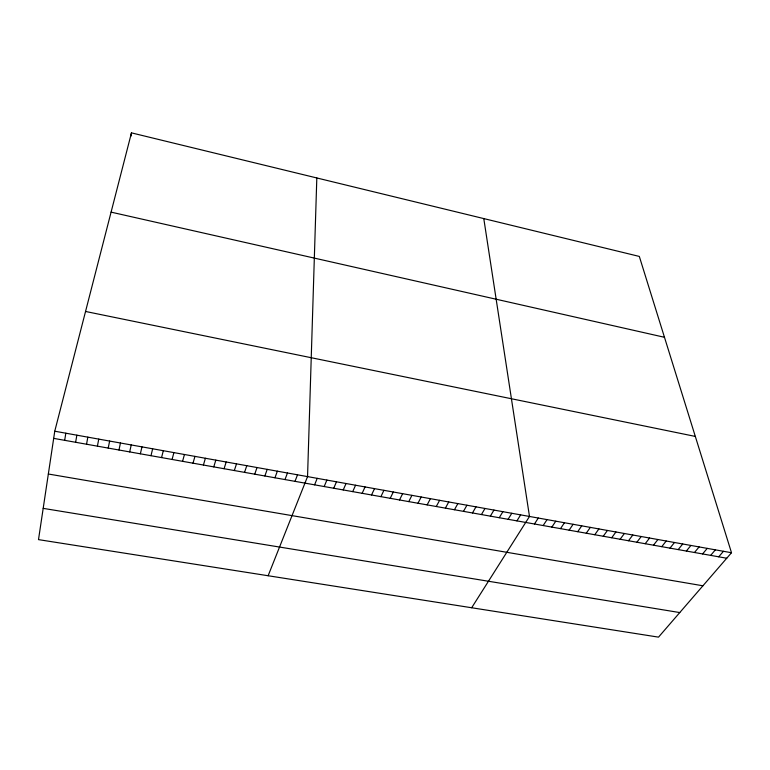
<?xml version="1.0" encoding="UTF-8"?>
<svg xmlns="http://www.w3.org/2000/svg" width="770" height="770" viewBox="0 0 770 770"><rect width="100%" height="100%" fill="white"/><g stroke="black" fill="none" stroke-linecap="round" stroke-linejoin="round"><path stroke-width="1.16" d="M316.817 177.957L307.548 476.601L268.133 575.739M54.757 431.21L38.5 539.626L658.514 637.137L731.5 552.735L639.321 256.429L131.468 132.863L54.757 431.21L731.5 552.735M64.68 440.325L65.825 433.192M75.633 442.278L76.856 435.175M130.89 136.213L131.468 132.863M86.548 444.223L87.828 437.148M97.405 446.157L98.752 439.102M108.214 448.082L109.629 441.056M118.975 449.998L120.457 443M129.687 451.903L131.237 444.945M140.361 453.8L141.978 446.869M150.978 455.696L152.662 448.785M161.556 457.582L163.307 450.7M172.085 459.459L173.895 452.596M182.577 461.326L184.444 454.493M193.01 463.184L194.954 456.379M203.405 465.032L205.407 458.256M213.762 466.88L215.821 460.133M224.07 468.709L226.188 461.99M234.33 470.537L236.515 463.848M244.552 472.356L246.785 465.686M254.726 474.176L257.026 467.525M264.851 475.976L267.219 469.363M274.948 477.775L277.364 471.182M284.987 479.566L287.47 472.992M294.997 481.346L297.528 474.801M314.583 484.831L317.23 478.343M324.18 486.544L326.875 480.076M333.728 488.247L336.48 481.799M343.237 489.941L346.048 483.512M352.708 491.626L355.576 485.225M362.15 493.31L365.057 486.929M371.544 494.975L374.509 488.632M380.909 496.65L383.922 490.317M390.226 498.306L393.297 492.001M399.514 499.961L402.633 493.676M408.764 501.607L411.931 495.351M417.966 503.253L421.19 497.006M427.148 504.879L430.411 498.671M436.282 506.506L439.603 500.317M445.387 508.133L448.746 501.963M454.454 509.75L457.861 503.599M463.482 511.357L466.938 505.226M472.472 512.955L475.985 506.853M481.433 514.553L484.985 508.469M490.355 516.141L493.955 510.077M499.249 517.719L502.897 511.684M508.094 519.298L511.79 513.282M516.92 520.866L520.655 514.87M471.673 607.751L529.49 516.458L483.781 218.584M534.457 523.995L538.288 518.037M543.168 525.544L547.047 519.615M551.859 527.094L555.776 521.184M560.502 528.634L564.468 522.743M569.117 530.164L573.121 524.293M577.702 531.695L581.754 525.843M586.249 533.215L590.34 527.392M594.767 534.736L598.906 528.923M603.256 536.247L607.434 530.453M611.707 537.758L615.923 531.983M620.129 539.25L624.383 533.504M628.513 540.752L632.815 535.015M636.877 542.234L641.208 536.526M645.202 543.716L649.572 538.028M653.489 545.199L657.907 539.52M661.757 546.671L666.204 541.012M669.987 548.134L674.481 542.494M678.187 549.597L682.721 543.976M686.349 551.05L690.921 545.449M694.492 552.494L699.102 546.921M702.596 553.938L707.245 548.384M710.672 555.382L715.359 549.838M718.728 556.816L723.444 551.291M43.187 508.364L679.766 612.564M48.337 474.012L702.923 585.787M53.679 438.371L726.736 558.24M85.547 311.465L695.31 436.426M111.082 212.135L664.481 337.298"/></g></svg>
